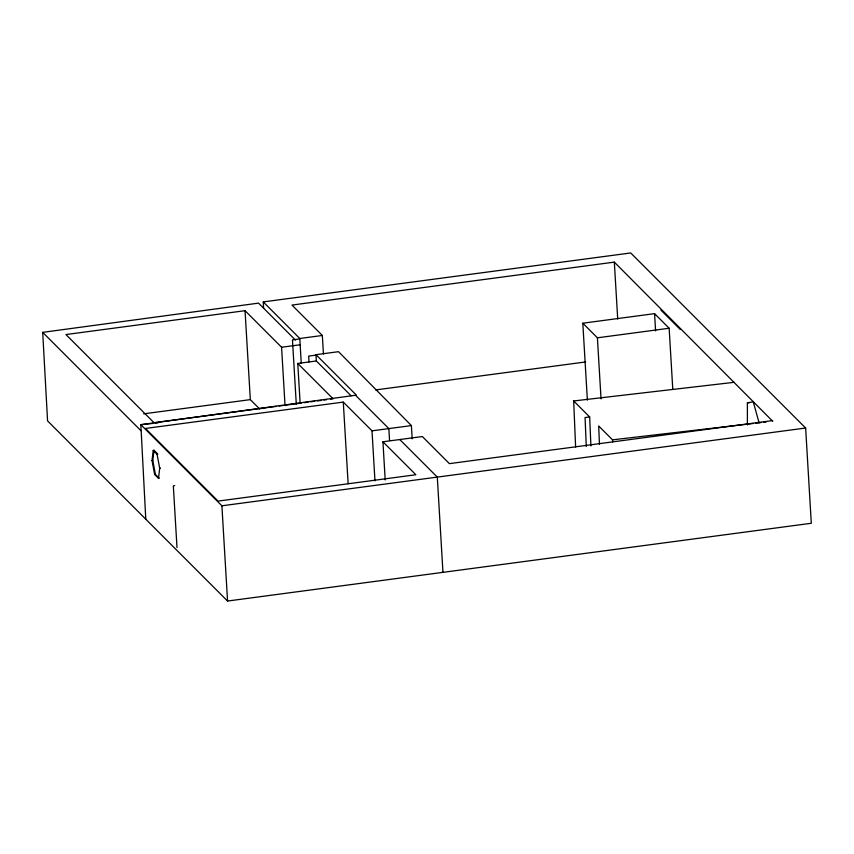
<?xml version="1.0" encoding="UTF-8"?>
<svg xmlns="http://www.w3.org/2000/svg" width="854" height="854" viewBox="0 0 854 854"><rect width="100%" height="100%" fill="white"/><g stroke="black" fill="none" stroke-linecap="round" stroke-linejoin="round"><path stroke-width="1.28" d="M747.389 424.961L747.389 402.864L753.249 401.818L759.11 422.869M153.987 450.314L152.791 460.455L155.417 474.429L159.25 478.261L158.492 478.357L154.67 474.525L152.033 460.552L153.229 450.421L153.987 450.314L157.819 454.147L157.061 454.253L153.229 450.421M158.492 478.357L159.698 468.216L157.061 454.253M174.696 485.606L173.33 485.926L176.992 547.542M412.183 438.828L411.404 425.591L338.536 351.688L315.98 354.688L356.385 395.135L140.846 424.673L145.778 519.2M263.619 308.209L263.245 301.91L630.722 252.955L805.642 428.025L811.3 523.267L227.559 601.045L47.568 420.894L42.7 332.355L258.548 303.127L295.473 340.084M285.044 405.661L281.574 347.247L245.045 310.685L65.939 334.544L153.998 422.687L276.472 406.365M772.667 421.225L614.325 262.125L291.972 305.07L322.342 335.473L323.442 353.994M263.245 301.91L299.786 338.483L322.342 335.473M299.807 338.91L292.463 339.892L296.285 404.166M281.574 347.247L300.16 344.77M316.001 355.125L308.657 356.097L309.009 361.968M587.381 400.195L582.812 323.207L654.57 313.642L669.152 328.246L672.781 389.317M300.138 403.291L297.768 363.462L316.354 360.986L351.122 395.786M582.812 323.207L597.405 337.81L669.152 328.246M143.653 413.848L250.329 399.629L259.691 409.013M375.579 389.936L585.641 361.947M279.109 406.013L283.058 405.49M285.695 405.138L301.494 403.035M304.131 402.682L308.08 402.159M310.717 401.807L314.667 401.284M317.304 400.932L321.253 400.398M323.89 400.056L326.516 399.704M330.466 399.17L333.103 398.829L297.768 363.462M374.97 480.866L372.002 430.843L343.287 402.095L145.479 428.452L218.058 501.095L415.866 474.749L382.934 441.785L422.335 436.533L449.407 463.637L772.635 420.574M372.002 430.843L411.404 425.591M152.033 460.552L152.791 460.455M159.698 468.216L160.456 468.12M154.67 474.525L155.417 474.429M747.389 402.864L749.897 402.533M152.759 423.435L140.846 424.673L221.901 505.803L805.642 428.025M575.617 447.037L573.674 400.964L734.13 382.314M590.904 445.948L589.676 416.987L585.065 417.521L586.292 446.482M599.465 444.432L598.686 425.997L612.521 439.842L753.271 423.477M755.865 423.178L761.031 422.581M763.615 422.282L766.209 421.983M155.407 423.157L158.054 422.89M660.911 310.098L680.275 329.473M573.674 400.964L589.676 416.987M355.52 395.253L388.848 428.601L389.552 440.504M399.768 439.543L437.301 477.108L442.959 572.351M42.7 332.355L140.91 430.662M654.57 313.642L655.594 330.904M614.325 262.125L617.709 319.001M597.405 337.81L601.035 398.871M382.934 441.785L385.197 479.959M343.287 402.095L348.133 483.706M315.98 354.688L316.354 360.986M299.786 338.483L301.259 363.356M245.045 310.685L250.329 399.629M221.901 505.803L227.559 601.045M612.521 439.842L612.606 441.892"/></g></svg>
